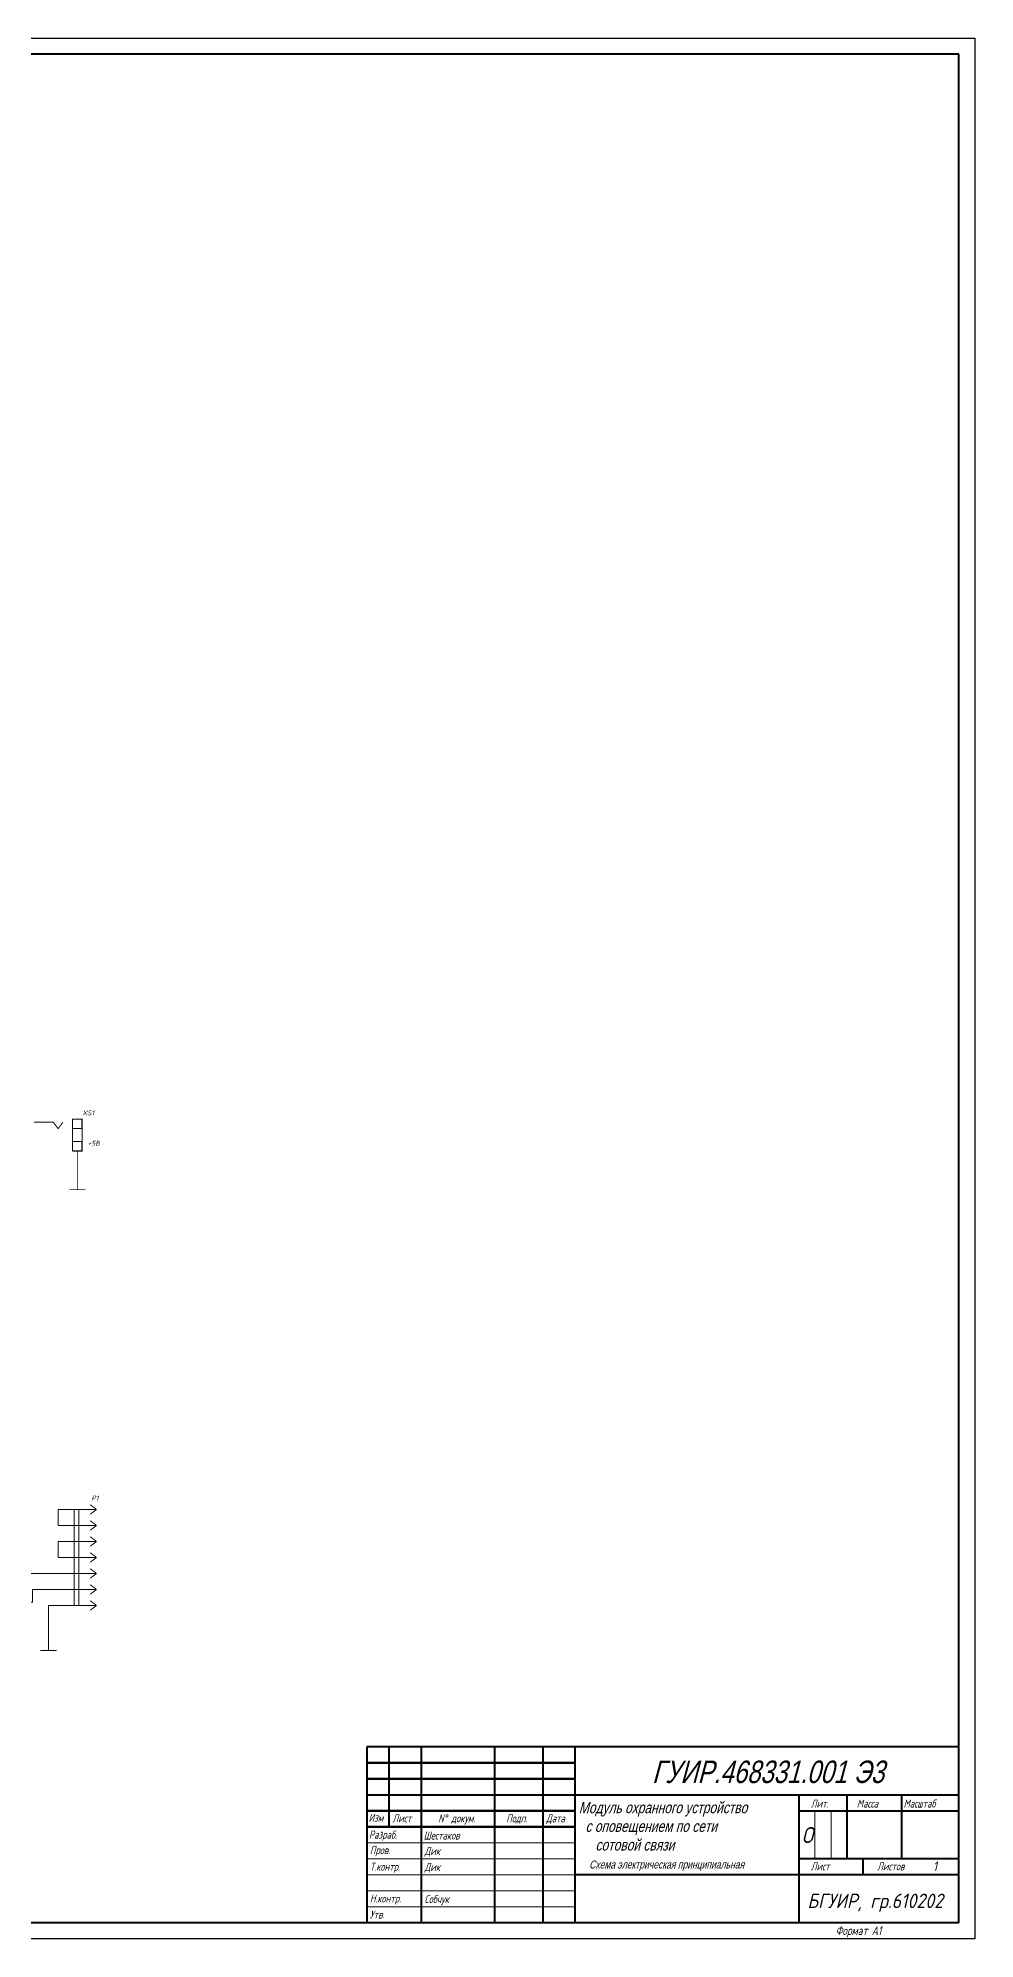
# Model space of a CAD drawing. Header units: millimetres. Extents: x 0 to 9139, y -367 to 2333.
# Drawn here: x 4317 to 4610, y 1320 to 1914 of the extents above; entities that cross this region are included whole.
import ezdxf

# ---------------------------------------------------------------- set-up
doc = ezdxf.new("R2010")
doc.units = ezdxf.units.MM
doc.header["$LTSCALE"] = 0.5
doc.linetypes.add('осевая2', pattern=[28.575, 19.05, -3.175, 3.175, -3.175])
doc.layers.get('0').update_dxf_attribs({"lineweight": 60})
for name, color, linetype in [('1-оси', 1, 'осевая2'), ('KONTUR', 7, 'Continuous'), ('Sheet', 255, 'Continuous')]:
    doc.layers.add(name, color=color, linetype=linetype)
for name, color, linetype, lineweight in [('Основная', 7, 'Continuous', 40), ('текст', 7, 'Continuous', 30), ('тонкая', 7, 'Continuous', 20)]:
    doc.layers.add(name, color=color, linetype=linetype, lineweight=lineweight)
doc.styles.add('ESKD', font='standarteskd.shx', dxfattribs={"width": 0.8, "oblique": 15})
doc.styles.get("Standard").update_dxf_attribs({"font": 'isocpeui.ttf', "width": 0.9})
doc.styles.add('стиль1', font='romans.shx', dxfattribs={"width": 0.75, "oblique": 15, "height": 3.5})

msp = doc.modelspace()

# ---------------------------------------------------------------- linework, layer by layer
for p, q in [((4484.97, 1374.98), (4419.97, 1374.98)), ((4484.97, 1369.98), (4419.97, 1369.98)), ((4484.97, 1359.98), (4419.97, 1359.98)), ((4484.97, 1354.98), (4419.97, 1354.98)), ((4554.97, 1324.98), (4554.97, 1324.98))]:
    msp.add_line(p, q)
at = {"layer": 'KONTUR'}
for p, q in [((3768.97, 1913.98), (4609.97, 1913.98)), ((4609.97, 1913.98), (4609.97, 1319.98)), ((4609.97, 1319.98), (3768.97, 1319.98))]:
    msp.add_line(p, q, dxfattribs=at)
at = {"layer": 'Sheet', "const_width": 0.3}
for points in [[(4322.02, 1575.19), (4316.02, 1575.19)], [(4322.02, 1575.19), (4323.52, 1573.19), (4325.02, 1575.19)], [(4328.02, 1566.19), (4328.02, 1576.19)], [(4328.02, 1566.19), (4331.02, 1566.19), (4331.02, 1576.19), (4328.02, 1576.19)], [(4328.02, 1576.19), (4330.97, 1576.19), (4330.97, 1573.23), (4328.02, 1573.23), (4328.02, 1576.19)], [(4328.02, 1573.19), (4331.02, 1573.19)], [(4331.02, 1569.19), (4328.02, 1569.19)], [(4328.02, 1569.19), (4330.97, 1569.19), (4330.97, 1566.23), (4328.02, 1566.23), (4328.02, 1569.19)], [(4329.52, 1566.19), (4329.52, 1561.19)], [(4329.52, 1558.19), (4329.52, 1561.19)], [(4329.52, 1558.19), (4329.52, 1554.12)], [(4326.98, 1554.12), (4332.06, 1554.12)], [(4295.52, 1455.19), (4295.52, 1434.19), (4323.52, 1434.19), (4323.52, 1434.19)], [(4335.52, 1454.19), (4333.52, 1455.69)], [(4323.52, 1454.19), (4323.52, 1449.19)], [(4328.52, 1454.19), (4323.52, 1454.19)], [(4328.52, 1454.19), (4335.52, 1454.19)], [(4328.52, 1454.19), (4328.52, 1424.19)], [(4330.02, 1424.19), (4330.02, 1454.19)], [(4335.52, 1454.19), (4333.52, 1452.69)], [(4335.52, 1449.19), (4333.52, 1450.69)], [(4328.52, 1449.19), (4323.52, 1449.19)], [(4323.52, 1444.19), (4323.52, 1439.19)], [(4328.52, 1444.19), (4323.52, 1444.19)], [(4328.52, 1449.19), (4335.52, 1449.19)], [(4328.52, 1444.19), (4335.52, 1444.19)], [(4335.52, 1449.19), (4333.52, 1447.69)], [(4335.52, 1444.19), (4333.52, 1445.69)], [(4335.52, 1444.19), (4333.52, 1442.69)], [(4328.52, 1439.19), (4323.52, 1439.19)], [(4328.52, 1439.19), (4335.52, 1439.19)], [(4335.52, 1439.19), (4333.52, 1440.69)], [(4335.52, 1439.19), (4333.52, 1437.69)], [(4328.52, 1434.19), (4323.52, 1434.19)], [(4328.52, 1434.19), (4335.52, 1434.19)], [(4335.52, 1434.19), (4333.52, 1435.69)], [(4335.52, 1434.19), (4333.52, 1432.69)], [(4308.52, 1425.19), (4315.52, 1425.19), (4315.52, 1429.19), (4323.52, 1429.19)], [(4328.52, 1429.19), (4323.52, 1429.19)], [(4328.52, 1429.19), (4335.52, 1429.19)], [(4335.52, 1429.19), (4333.52, 1430.69)], [(4335.52, 1429.19), (4333.52, 1427.69)], [(4335.52, 1424.19), (4333.52, 1425.69)], [(4323.52, 1424.19), (4320.52, 1424.19), (4320.52, 1414.19), (4320.52, 1414.19)], [(4328.52, 1424.19), (4323.52, 1424.19)], [(4328.52, 1424.19), (4335.52, 1424.19)], [(4335.52, 1424.19), (4333.52, 1422.69)], [(4320.52, 1414.19), (4320.52, 1410.12)], [(4317.98, 1410.12), (4323.06, 1410.12)]]:
    msp.add_lwpolyline(points, dxfattribs=at)
at = {"layer": 'Основная'}
for p, q in [((4604.97, 1908.98), (3788.97, 1908.98)), ((4604.97, 1324.98), (4604.97, 1908.98)), ((4419.97, 1379.98), (4419.97, 1324.98)), ((4604.97, 1379.98), (4419.97, 1379.98)), ((4426.97, 1354.98), (4426.97, 1379.98)), ((4436.97, 1379.98), (4436.97, 1324.98)), ((4459.97, 1324.98), (4459.97, 1379.98)), ((4474.97, 1379.98), (4474.97, 1324.98)), ((4484.97, 1379.98), (4484.97, 1324.98)), ((4419.97, 1364.98), (4604.97, 1364.98)), ((4554.97, 1364.98), (4554.97, 1324.98)), ((4569.97, 1364.98), (4569.97, 1344.98)), ((4586.97, 1364.98), (4586.97, 1344.98)), ((4554.97, 1359.98), (4604.97, 1359.98)), ((4604.97, 1344.98), (4554.97, 1344.98)), ((4574.97, 1344.98), (4574.97, 1339.98)), ((4604.97, 1339.98), (4484.97, 1339.98)), ((4604.97, 1324.98), (3776.97, 1324.98))]:
    msp.add_line(p, q, dxfattribs=at)
at = {"layer": 'тонкая'}
for p, q in [((4559.95, 1359.77), (4559.95, 1344.98)), ((4565.03, 1359.77), (4565.03, 1344.98)), ((4419.97, 1349.98), (4484.97, 1349.98)), ((4484.97, 1344.98), (4419.97, 1344.98)), ((4484.97, 1339.98), (4419.97, 1339.98))]:
    msp.add_line(p, q, dxfattribs=at)
for points in [[(4419.97, 1334.98), (4484.97, 1334.98)], [(4419.97, 1329.98), (4484.97, 1329.98)]]:
    msp.add_lwpolyline(points, dxfattribs=at)

# ---------------------------------------------------------------- texts
at = {"style": 'ESKD'}
for s, insert, char_height, width, attachment_point in [('ГУИР.468331.001 Э3', (4545.31, 1372.17), 7, 120, 5), ('\\pxt1;{\\H0.7x;Модуль охранного устройство\\P  с оповещением по сети \\P     сотовой связи}', (4486.2, 1362.79), 5, 105.9279, 1), ('\\pxt1; Схема электрическая принципиальная', (4488.7, 1344.5), 2.5, 112.73, 1)]:
    msp.add_mtext(s, dxfattribs=dict(at, insert=insert, char_height=char_height, width=width, attachment_point=attachment_point))
at = {"color": 0, "attachment_point": 1}
for s, insert, char_height in [('О', (4555.85, 1354.97), 5), ('1', (4596.82, 1344.2), 3)]:
    msp.add_mtext_dynamic_manual_height_columns(s, width=0.6173, gutter_width=50, heights=[0], dxfattribs=dict(at, insert=insert, char_height=char_height))
at = {"layer": '1-оси', "color": 0, "insert": (4557.62, 1334.14), "char_height": 4.5, "attachment_point": 1}
msp.add_mtext_dynamic_manual_height_columns('БГУИР, гр.610202', width=55.323, gutter_width=50, heights=[0], dxfattribs=at)
at = {"layer": 'Sheet'}
for s, p in [('XS1', (4331.06, 1577.35)), ('+5В', (4332.74, 1567.86)), ('P1', (4333.9, 1456.98))]:
    msp.add_text(s, height=1.524, dxfattribs=at).set_placement(p)
at = {"layer": 'текст', "style": 'стиль1', "oblique": 15, "width": 0.75}
for s, height, p in [('Лит.', 2.5, (4558.68, 1361.05)), ('Масса', 2.5, (4573.06, 1361.05)), ('Масштаб', 2.5, (4587.65, 1361.05)), ('Изм', 2.5, (4420.51, 1356.59)), ('Лист', 2.5, (4427.99, 1356.44)), ('N%%d докум. ', 2.5, (4442.27, 1356.44)), ('Подп.', 2.5, (4463.52, 1356.44)), ('Дата', 2.5, (4475.97, 1356.44)), ('Разраб.', 2.5, (4420.63, 1351.34)), ('Пров.', 2.5, (4420.93, 1346.51)), ('Дик', 2.5, (4438.01, 1346.22)), ('Шестаков', 2.5, (4437.71, 1351.06)), ('Т.контр.', 2.5, (4420.93, 1341.32)), ('Дик', 2.5, (4438.01, 1341.22)), ('Лист', 2.5, (4558.68, 1341.43)), ('Листов', 2.5, (4579.41, 1341.43)), ('Н.контр.', 2.5, (4420.93, 1331.39)), ('Собчук', 2.5, (4438.01, 1331.22)), ('Утв.', 2.5, (4420.93, 1326.37)), ('Формат А1', 2.75, (4566.43, 1321.23))]:
    msp.add_text(s, height=height, dxfattribs=at).set_placement(p)

doc.saveas('drawing.dxf')
